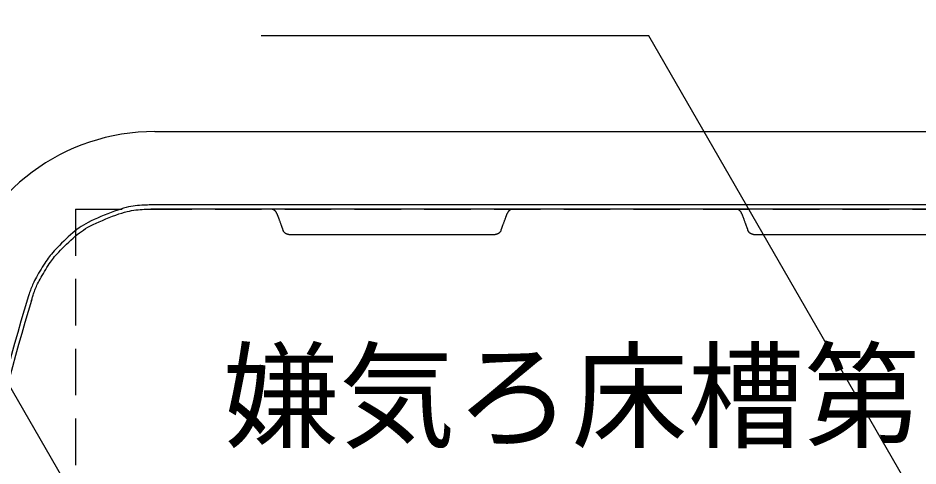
# Model space of a CAD drawing. Units: millimetres, scale not verified. Extents: x -8910 to 8910, y -6308 to 6308.
# Drawn here: x -6413 to -5716, y 1110 to 1456 of the extents above; entities that cross this region are included whole.
import ezdxf
from ezdxf.enums import TextEntityAlignment as Align

# ---------------------------------------------------------------- set-up
doc = ezdxf.new("R2010")
doc.units = ezdxf.units.MM
doc.header["$LTSCALE"] = 30
doc.linetypes.add('DASHED1', pattern=[1.8, 1.2, -0.6])
doc.layers.add('0-1_空気管', color=3, linetype='Continuous', lineweight=25)
doc.layers.add('0-2_機器', color=2, linetype='Continuous', lineweight=25)
doc.styles.add('ＭＳ ゴシック', font='')
doc.styles.get('ＭＳ ゴシック').set_extended_font_data('MS Gothic')

msp = doc.modelspace()

# ---------------------------------------------------------------- linework, layer by layer
at = {"layer": '0-1_空気管'}
for p, q in [((-5924.27, 1442.61), (-6224.53, 1442.61)), ((-5625.37, 924.9), (-5924.27, 1442.61)), ((-6306.71, 1368.44), (-3659.47, 1368.44)), ((-5481.81, 1308.44), (-6309.89, 1308.44)), ((-6034.02, 1304.66), (-6033.83, 1305.18)), ((-6207.69, 1292.61), (-6207.5, 1292.09)), ((-5847.69, 1292.61), (-5847.5, 1292.09)), ((-6203.09, 1288.83), (-6043.18, 1288.83)), ((-5843.09, 1288.83), (-5683.18, 1288.83))]:
    msp.add_line(p, q, dxfattribs=at)
for points in [[(-6270.87, 914.78), (-6627.6, 1532.67), (-7150.34, 1532.67)], [(-6310, 1311.64), (-6311.12, 1311.64), (-6312.4, 1311.62), (-6313.81, 1311.59), (-6315.33, 1311.54), (-6316.92, 1311.46), (-6318.56, 1311.35), (-6320.23, 1311.21), (-6321.91, 1311.02), (-6323.6, 1310.78), (-6325.34, 1310.49), (-6327.14, 1310.12), (-6329.04, 1309.67), (-6331.04, 1309.14), (-6333.18, 1308.5), (-6335.48, 1307.76), (-6337.95, 1306.9), (-6340.55, 1305.94), (-6343.22, 1304.91), (-6345.94, 1303.82), (-6348.63, 1302.69), (-6351.26, 1301.54), (-6353.78, 1300.4), (-6356.14, 1299.28), (-6358.3, 1298.19), (-6360.28, 1297.12), (-6362.12, 1296.06), (-6363.85, 1294.98), (-6365.51, 1293.85), (-6367.13, 1292.67), (-6368.75, 1291.4), (-6370.41, 1290.03), (-6372.12, 1288.54), (-6373.86, 1286.97), (-6375.62, 1285.33), (-6377.36, 1283.67), (-6379.05, 1282.01), (-6380.67, 1280.39), (-6382.19, 1278.84), (-6383.57, 1277.4)], [(-5481.67, 1311.64), (-6310, 1311.64)], [(-6371.78, 1284.53), (-6370.09, 1286.05), (-6368.43, 1287.49), (-6366.83, 1288.82), (-6365.26, 1290.05), (-6363.68, 1291.2), (-6362.08, 1292.29), (-6360.4, 1293.34), (-6358.61, 1294.37), (-6356.69, 1295.4), (-6354.6, 1296.46), (-6352.32, 1297.54), (-6349.88, 1298.65), (-6347.33, 1299.76), (-6344.72, 1300.86), (-6342.09, 1301.92), (-6339.49, 1302.92), (-6336.98, 1303.84), (-6334.59, 1304.68), (-6332.36, 1305.4), (-6330.29, 1306.01), (-6328.34, 1306.53), (-6326.51, 1306.96), (-6324.76, 1307.32), (-6323.07, 1307.61), (-6321.43, 1307.84), (-6319.81, 1308.02), (-6318.19, 1308.16), (-6316.6, 1308.26), (-6315.06, 1308.34), (-6313.59, 1308.39), (-6312.22, 1308.42), (-6310.98, 1308.43), (-6309.89, 1308.44)], [(-6215.24, 1308.11), (-6215.31, 1308.13), (-6215.37, 1308.16), (-6215.43, 1308.18), (-6215.55, 1308.22), (-6215.61, 1308.23), (-6215.67, 1308.25), (-6215.74, 1308.27), (-6215.81, 1308.28), (-6215.89, 1308.3), (-6215.96, 1308.32), (-6216.04, 1308.34), (-6216.19, 1308.37), (-6216.26, 1308.38), (-6216.33, 1308.39), (-6216.44, 1308.41), (-6216.54, 1308.42), (-6216.59, 1308.43), (-6216.68, 1308.43), (-6216.73, 1308.43), (-6216.77, 1308.44), (-6216.82, 1308.44), (-6216.86, 1308.44)], [(-6212.36, 1305.18), (-6212.4, 1305.28), (-6212.41, 1305.32), (-6212.43, 1305.37), (-6212.45, 1305.43), (-6212.48, 1305.49), (-6212.51, 1305.56), (-6212.54, 1305.64), (-6212.57, 1305.71), (-6212.6, 1305.78), (-6212.68, 1305.93), (-6212.72, 1306), (-6212.77, 1306.08), (-6212.82, 1306.16), (-6212.88, 1306.24), (-6212.95, 1306.33), (-6213.02, 1306.42), (-6213.1, 1306.51), (-6213.19, 1306.62), (-6213.28, 1306.72), (-6213.47, 1306.93), (-6213.57, 1307.03), (-6213.66, 1307.13), (-6213.76, 1307.21), (-6213.84, 1307.29), (-6213.92, 1307.37), (-6214, 1307.43), (-6214.08, 1307.49), (-6214.16, 1307.55), (-6214.24, 1307.6), (-6214.32, 1307.65), (-6214.41, 1307.71), (-6214.5, 1307.76), (-6214.6, 1307.81), (-6214.7, 1307.86), (-6214.9, 1307.95), (-6215, 1308), (-6215.09, 1308.04), (-6215.17, 1308.07), (-6215.24, 1308.11)], [(-6212.36, 1305.18), (-6212.22, 1304.81), (-6212.17, 1304.66), (-6212.1, 1304.48), (-6212.02, 1304.27), (-6211.94, 1304.04), (-6211.85, 1303.8), (-6211.75, 1303.54), (-6211.65, 1303.27), (-6211.45, 1302.72), (-6211.34, 1302.45), (-6211.24, 1302.16), (-6211.13, 1301.86), (-6211.01, 1301.54), (-6210.89, 1301.21), (-6210.75, 1300.84), (-6210.6, 1300.45), (-6210.45, 1300.03), (-6210.28, 1299.58), (-6210.11, 1299.11), (-6209.93, 1298.63), (-6209.75, 1298.16), (-6209.58, 1297.69), (-6209.41, 1297.24), (-6209.26, 1296.82), (-6209.11, 1296.43), (-6208.97, 1296.06), (-6208.85, 1295.72), (-6208.73, 1295.41), (-6208.62, 1295.11), (-6208.52, 1294.82), (-6208.41, 1294.54), (-6208.31, 1294.27), (-6208.21, 1294), (-6208.11, 1293.73), (-6208.01, 1293.47), (-6207.92, 1293.23), (-6207.84, 1293), (-6207.76, 1292.79), (-6207.69, 1292.61)], [(-6038.68, 1292.09), (-6038.55, 1292.46), (-6038.49, 1292.61), (-6038.42, 1292.79), (-6038.35, 1293), (-6038.26, 1293.23), (-6038.17, 1293.47), (-6038.07, 1293.73), (-6037.97, 1294), (-6037.87, 1294.27), (-6037.67, 1294.82), (-6037.56, 1295.11), (-6037.45, 1295.41), (-6037.33, 1295.72), (-6037.21, 1296.06), (-6037.07, 1296.43), (-6036.93, 1296.82), (-6036.77, 1297.24), (-6036.6, 1297.69), (-6036.43, 1298.16), (-6036.25, 1298.63), (-6036.08, 1299.11), (-6035.9, 1299.58), (-6035.74, 1300.03), (-6035.58, 1300.45), (-6035.43, 1300.84), (-6035.3, 1301.21), (-6035.17, 1301.54), (-6035.06, 1301.86), (-6034.94, 1302.16), (-6034.84, 1302.45), (-6034.73, 1302.72), (-6034.64, 1303), (-6034.53, 1303.27), (-6034.43, 1303.54), (-6034.34, 1303.8), (-6034.25, 1304.04), (-6034.16, 1304.27), (-6034.08, 1304.48), (-6034.02, 1304.66)], [(-6033.02, 1306.6), (-6033.05, 1306.56), (-6033.09, 1306.51), (-6033.13, 1306.46), (-6033.17, 1306.41), (-6033.2, 1306.35), (-6033.25, 1306.28), (-6033.29, 1306.22), (-6033.33, 1306.15), (-6033.38, 1306.09), (-6033.42, 1306.02), (-6033.46, 1305.96), (-6033.5, 1305.89), (-6033.53, 1305.84), (-6033.56, 1305.79), (-6033.59, 1305.73), (-6033.63, 1305.64), (-6033.65, 1305.6), (-6033.73, 1305.43), (-6033.74, 1305.39), (-6033.77, 1305.32), (-6033.78, 1305.29), (-6033.8, 1305.26), (-6033.83, 1305.18)], [(-6029.41, 1308.44), (-6029.48, 1308.44), (-6029.63, 1308.43), (-6029.79, 1308.42), (-6029.87, 1308.41), (-6029.95, 1308.4), (-6030.03, 1308.38), (-6030.12, 1308.37), (-6030.21, 1308.34), (-6030.31, 1308.32), (-6030.41, 1308.29), (-6030.53, 1308.25), (-6030.65, 1308.21), (-6030.77, 1308.16), (-6030.9, 1308.11), (-6031.03, 1308.06), (-6031.16, 1308.01), (-6031.29, 1307.95), (-6031.41, 1307.89), (-6031.53, 1307.84), (-6031.63, 1307.79), (-6031.73, 1307.74), (-6031.82, 1307.68), (-6031.9, 1307.63), (-6031.98, 1307.58), (-6032.06, 1307.52), (-6032.13, 1307.46), (-6032.21, 1307.4), (-6032.29, 1307.33), (-6032.38, 1307.26), (-6032.46, 1307.18), (-6032.54, 1307.1), (-6032.62, 1307.02), (-6032.69, 1306.95), (-6032.76, 1306.88), (-6032.82, 1306.81), (-6032.88, 1306.76), (-6032.93, 1306.7), (-6032.97, 1306.65), (-6033.02, 1306.6)], [(-5855.24, 1308.11), (-5855.31, 1308.13), (-5855.37, 1308.16), (-5855.43, 1308.18), (-5855.55, 1308.22), (-5855.61, 1308.23), (-5855.67, 1308.25), (-5855.74, 1308.27), (-5855.81, 1308.28), (-5855.89, 1308.3), (-5855.96, 1308.32), (-5856.04, 1308.34), (-5856.19, 1308.37), (-5856.26, 1308.38), (-5856.33, 1308.39), (-5856.44, 1308.41), (-5856.54, 1308.42), (-5856.59, 1308.43), (-5856.68, 1308.43), (-5856.73, 1308.43), (-5856.77, 1308.44), (-5856.82, 1308.44), (-5856.86, 1308.44)], [(-5852.36, 1305.18), (-5852.4, 1305.28), (-5852.41, 1305.32), (-5852.43, 1305.37), (-5852.45, 1305.43), (-5852.48, 1305.49), (-5852.51, 1305.56), (-5852.54, 1305.64), (-5852.57, 1305.71), (-5852.6, 1305.78), (-5852.68, 1305.93), (-5852.72, 1306), (-5852.77, 1306.08), (-5852.82, 1306.16), (-5852.88, 1306.24), (-5852.95, 1306.33), (-5853.02, 1306.42), (-5853.1, 1306.51), (-5853.19, 1306.62), (-5853.28, 1306.72), (-5853.47, 1306.93), (-5853.57, 1307.03), (-5853.66, 1307.13), (-5853.76, 1307.21), (-5853.84, 1307.29), (-5853.92, 1307.37), (-5854, 1307.43), (-5854.08, 1307.49), (-5854.16, 1307.55), (-5854.24, 1307.6), (-5854.32, 1307.65), (-5854.41, 1307.71), (-5854.5, 1307.76), (-5854.6, 1307.81), (-5854.7, 1307.86), (-5854.9, 1307.95), (-5855, 1308), (-5855.09, 1308.04), (-5855.17, 1308.07), (-5855.24, 1308.11)], [(-5852.36, 1305.18), (-5852.22, 1304.81), (-5852.17, 1304.66), (-5852.1, 1304.48), (-5852.02, 1304.27), (-5851.94, 1304.04), (-5851.85, 1303.8), (-5851.75, 1303.54), (-5851.65, 1303.27), (-5851.45, 1302.72), (-5851.34, 1302.45), (-5851.24, 1302.16), (-5851.13, 1301.86), (-5851.01, 1301.54), (-5850.89, 1301.21), (-5850.75, 1300.84), (-5850.6, 1300.45), (-5850.45, 1300.03), (-5850.28, 1299.58), (-5850.11, 1299.11), (-5849.93, 1298.63), (-5849.75, 1298.16), (-5849.58, 1297.69), (-5849.41, 1297.24), (-5849.26, 1296.82), (-5849.11, 1296.43), (-5848.97, 1296.06), (-5848.85, 1295.72), (-5848.73, 1295.41), (-5848.62, 1295.11), (-5848.52, 1294.82), (-5848.41, 1294.54), (-5848.31, 1294.27), (-5848.21, 1294), (-5848.11, 1293.73), (-5848.01, 1293.47), (-5847.92, 1293.23), (-5847.84, 1293), (-5847.76, 1292.79), (-5847.69, 1292.61)], [(-6206.65, 1290.62), (-6206.73, 1290.71), (-6206.8, 1290.81), (-6206.84, 1290.86), (-6206.88, 1290.92), (-6206.97, 1291.05), (-6207.01, 1291.12), (-6207.05, 1291.18), (-6207.1, 1291.25), (-6207.14, 1291.31), (-6207.17, 1291.38), (-6207.2, 1291.43), (-6207.23, 1291.48), (-6207.26, 1291.53), (-6207.29, 1291.58), (-6207.31, 1291.63), (-6207.33, 1291.67), (-6207.35, 1291.71), (-6207.37, 1291.75), (-6207.39, 1291.79), (-6207.4, 1291.84), (-6207.42, 1291.87), (-6207.44, 1291.91), (-6207.45, 1291.95), (-6207.46, 1291.98), (-6207.47, 1292.01), (-6207.5, 1292.09)], [(-6203.09, 1288.83), (-6203.15, 1288.83), (-6203.23, 1288.84), (-6203.3, 1288.84), (-6203.38, 1288.84), (-6203.46, 1288.85), (-6203.54, 1288.86), (-6203.63, 1288.87), (-6203.71, 1288.89), (-6203.8, 1288.9), (-6203.89, 1288.93), (-6203.99, 1288.95), (-6204.09, 1288.98), (-6204.2, 1289.02), (-6204.32, 1289.06), (-6204.45, 1289.11), (-6204.58, 1289.16), (-6204.71, 1289.21), (-6204.84, 1289.26), (-6204.97, 1289.32), (-6205.09, 1289.38), (-6205.2, 1289.43), (-6205.31, 1289.48), (-6205.4, 1289.53), (-6205.49, 1289.59), (-6205.58, 1289.64), (-6205.66, 1289.69), (-6205.73, 1289.75), (-6205.81, 1289.81), (-6205.89, 1289.87), (-6205.97, 1289.94), (-6206.13, 1290.09), (-6206.21, 1290.17), (-6206.29, 1290.25), (-6206.37, 1290.32), (-6206.44, 1290.39), (-6206.5, 1290.46), (-6206.56, 1290.51), (-6206.61, 1290.57), (-6206.65, 1290.62)], [(-6038.68, 1292.09), (-6038.72, 1291.99), (-6038.74, 1291.95), (-6038.75, 1291.9), (-6038.78, 1291.84), (-6038.8, 1291.78), (-6038.83, 1291.71), (-6038.9, 1291.56), (-6038.93, 1291.49), (-6038.96, 1291.42), (-6039, 1291.34), (-6039.05, 1291.27), (-6039.1, 1291.19), (-6039.15, 1291.11), (-6039.2, 1291.03), (-6039.27, 1290.94), (-6039.34, 1290.85), (-6039.42, 1290.76), (-6039.51, 1290.65), (-6039.6, 1290.55), (-6039.8, 1290.34), (-6039.89, 1290.24), (-6039.99, 1290.14), (-6040.08, 1290.06), (-6040.16, 1289.98), (-6040.25, 1289.9), (-6040.33, 1289.84), (-6040.4, 1289.78), (-6040.48, 1289.72), (-6040.56, 1289.67), (-6040.64, 1289.62), (-6040.73, 1289.56), (-6040.83, 1289.51), (-6040.92, 1289.46), (-6041.03, 1289.41), (-6041.22, 1289.32), (-6041.32, 1289.27), (-6041.41, 1289.23), (-6041.49, 1289.2), (-6041.57, 1289.16)], [(-5846.65, 1290.62), (-5846.73, 1290.71), (-5846.8, 1290.81), (-5846.84, 1290.86), (-5846.88, 1290.92), (-5846.97, 1291.05), (-5847.01, 1291.12), (-5847.05, 1291.18), (-5847.1, 1291.25), (-5847.14, 1291.31), (-5847.17, 1291.38), (-5847.2, 1291.43), (-5847.23, 1291.48), (-5847.26, 1291.53), (-5847.29, 1291.58), (-5847.31, 1291.63), (-5847.33, 1291.67), (-5847.35, 1291.71), (-5847.37, 1291.75), (-5847.39, 1291.79), (-5847.4, 1291.84), (-5847.42, 1291.87), (-5847.44, 1291.91), (-5847.45, 1291.95), (-5847.46, 1291.98), (-5847.47, 1292.01), (-5847.5, 1292.09)], [(-5843.09, 1288.83), (-5843.15, 1288.83), (-5843.23, 1288.84), (-5843.3, 1288.84), (-5843.38, 1288.84), (-5843.46, 1288.85), (-5843.54, 1288.86), (-5843.63, 1288.87), (-5843.71, 1288.89), (-5843.8, 1288.9), (-5843.89, 1288.93), (-5843.99, 1288.95), (-5844.09, 1288.98), (-5844.2, 1289.02), (-5844.32, 1289.06), (-5844.45, 1289.11), (-5844.58, 1289.16), (-5844.71, 1289.21), (-5844.84, 1289.26), (-5844.97, 1289.32), (-5845.09, 1289.38), (-5845.2, 1289.43), (-5845.31, 1289.48), (-5845.4, 1289.53), (-5845.49, 1289.59), (-5845.58, 1289.64), (-5845.66, 1289.69), (-5845.73, 1289.75), (-5845.81, 1289.81), (-5845.89, 1289.87), (-5845.97, 1289.94), (-5846.13, 1290.09), (-5846.21, 1290.17), (-5846.29, 1290.25), (-5846.37, 1290.32), (-5846.44, 1290.39), (-5846.5, 1290.46), (-5846.56, 1290.51), (-5846.61, 1290.57), (-5846.65, 1290.62)], [(-6402.29, 1237.83), (-6401.89, 1239.14), (-6401.72, 1239.7), (-6401.52, 1240.35), (-6401.28, 1241.1), (-6401.02, 1241.93), (-6400.73, 1242.81), (-6400.41, 1243.74), (-6400.07, 1244.69), (-6399.72, 1245.66), (-6399.35, 1246.62), (-6398.96, 1247.59), (-6398.53, 1248.58), (-6398.06, 1249.62), (-6397.55, 1250.69), (-6396.98, 1251.83), (-6396.35, 1253.05), (-6395.64, 1254.35), (-6394.86, 1255.75), (-6394.01, 1257.23), (-6393.12, 1258.75), (-6392.2, 1260.29), (-6391.26, 1261.82), (-6390.33, 1263.32), (-6389.41, 1264.75), (-6388.54, 1266.09), (-6387.71, 1267.33), (-6386.9, 1268.47), (-6386.1, 1269.56), (-6385.27, 1270.62), (-6384.39, 1271.69), (-6383.43, 1272.8), (-6382.37, 1273.98), (-6381.18, 1275.26), (-6379.84, 1276.66), (-6378.38, 1278.16), (-6376.81, 1279.72), (-6375.17, 1281.33), (-6373.48, 1282.94), (-6371.78, 1284.53)], [(-6041.57, 1289.16), (-6041.63, 1289.14), (-6041.7, 1289.11), (-6041.76, 1289.09), (-6041.87, 1289.05), (-6041.93, 1289.04), (-6041.99, 1289.02), (-6042.06, 1289), (-6042.14, 1288.99), (-6042.21, 1288.97), (-6042.37, 1288.93), (-6042.52, 1288.9), (-6042.59, 1288.89), (-6042.65, 1288.88), (-6042.71, 1288.87), (-6042.77, 1288.86), (-6042.87, 1288.85), (-6042.92, 1288.84), (-6043.01, 1288.84), (-6043.05, 1288.84), (-6043.1, 1288.83), (-6043.14, 1288.83), (-6043.18, 1288.83)], [(-6383.57, 1277.4), (-6384.8, 1276.08), (-6385.89, 1274.86), (-6386.88, 1273.72), (-6387.79, 1272.62), (-6388.64, 1271.52), (-6389.47, 1270.39), (-6390.3, 1269.21), (-6391.16, 1267.94), (-6392.06, 1266.56), (-6393.01, 1265.08), (-6393.97, 1263.53), (-6394.94, 1261.95), (-6395.89, 1260.36), (-6396.81, 1258.79), (-6397.68, 1257.27), (-6398.49, 1255.83), (-6399.22, 1254.48), (-6399.87, 1253.23), (-6400.46, 1252.05), (-6400.99, 1250.94), (-6401.47, 1249.87), (-6401.91, 1248.85), (-6402.32, 1247.85), (-6402.7, 1246.85), (-6403.07, 1245.85), (-6403.41, 1244.87), (-6403.74, 1243.92), (-6404.04, 1243), (-6404.31, 1242.15), (-6404.56, 1241.38), (-6404.77, 1240.7), (-6405.36, 1238.77)]]:
    msp.add_lwpolyline(points, dxfattribs=at)
for centre, radius, start, end in [((-6306.71, 1208.44), 160, 90, 162.9709), ((-4968.09, 798.44), 1503.2, 162.967, 173.836), ((-4968.09, 798.44), 1500, 162.967, 173.836)]:
    msp.add_arc(centre, radius, start, end, dxfattribs=at)
at = {"layer": '0-2_機器', "linetype": 'DASHED1'}
for q in [(-3598.07, 1308.44), (-6368.11, 288.44)]:
    msp.add_line((-6368.11, 1308.44), q, dxfattribs=at)

# ---------------------------------------------------------------- texts
at = {"layer": '0-1_空気管', "color": 4, "style": 'ＭＳ ゴシック'}
msp.add_text('嫌気ろ床槽第1室', height=65.98, dxfattribs=at).set_placement((-6254.03, 1111.05), align=Align.BOTTOM_LEFT)

doc.saveas('drawing.dxf')
